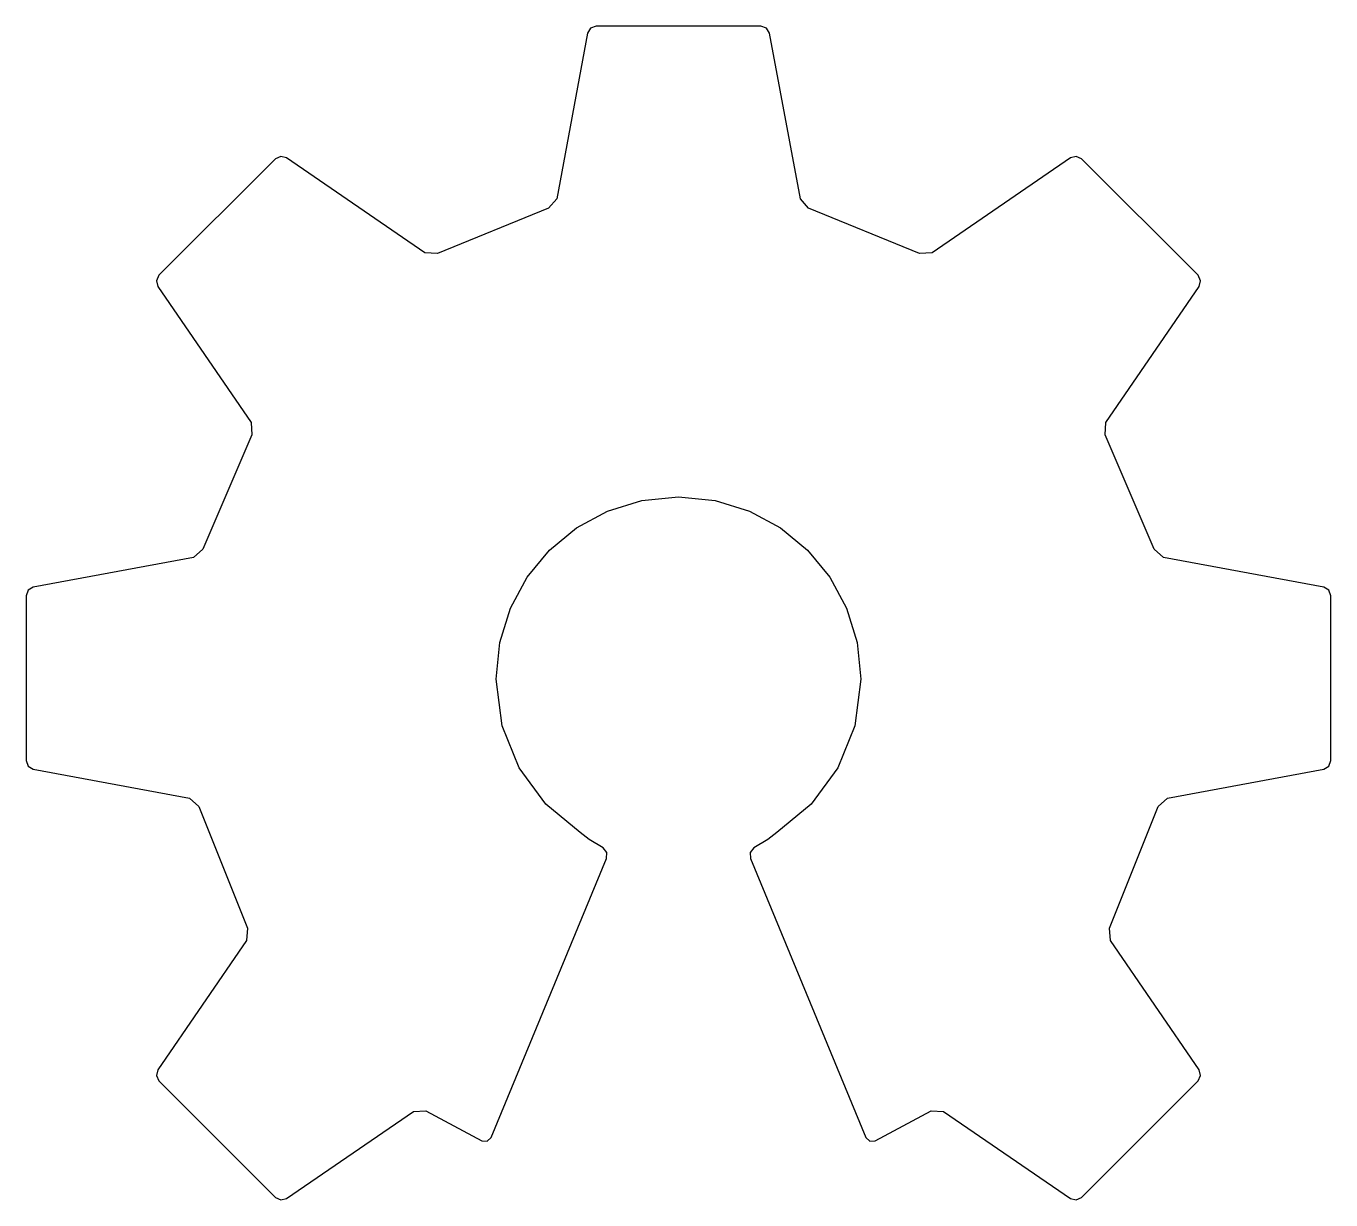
# Model space of a CAD drawing. Extents: x 6 to 138, y 12 to 132.
import ezdxf

# ---------------------------------------------------------------- set-up
doc = ezdxf.new("R2010")
doc.units = 0
doc.layers.get('0').update_dxf_attribs({"linetype": 'CONTINUOUS'})

msp = doc.modelspace()

# ---------------------------------------------------------------- linework, layer by layer
at = {"color": 7}
msp.add_lwpolyline([(137.680888, 74.74098), (121.365776, 77.774943), (120.400104, 78.605635), (115.39908, 90.273044), (115.47844, 91.534466), (124.984296, 105.389265), (125.124981, 105.970477), (124.880088, 106.516704), (113.00724, 118.389553), (112.461509, 118.635188), (111.880792, 118.493762), (97.78284, 108.819221), (96.515464, 108.727914), (85.205344, 113.357759), (84.371672, 114.31251), (81.23052, 131.187378), (80.919632, 131.698373), (80.360128, 131.910884), (63.567641, 131.910884), (63.009007, 131.698373), (62.698242, 131.187378), (59.558086, 114.31251), (58.724416, 113.357759), (47.413302, 108.727914), (46.145926, 108.819221), (32.048965, 118.493762), (31.467008, 118.635188), (30.921526, 118.389553), (19.047685, 106.516704), (18.802422, 105.970477), (18.943476, 105.389265), (28.45029, 91.534466), (28.528698, 90.273044), (23.526678, 78.605635), (22.561011, 77.774943), (6.246882, 74.74098), (5.735515, 74.428851), (5.523376, 73.869597), (5.524368, 57.078096), (5.736879, 56.517724), (6.247874, 56.206712), (22.162037, 53.2452), (23.106863, 52.408552), (28.075138, 39.997784), (27.980854, 38.730408), (18.941491, 25.557432), (18.800809, 24.975723), (19.0457, 24.429), (30.920533, 12.556152), (31.466016, 12.312003), (32.047972, 12.451944), (44.98772, 21.333504), (46.2283, 21.376144), (51.934969, 18.32928), (52.48132, 18.292427), (52.872847, 18.674656), (64.639502, 47.105784), (64.654761, 47.698286), (64.294124, 48.168712), (62.865969, 49.043072), (61.962826, 49.734824), (58.450325, 52.646463), (55.745907, 56.328504), (54.007466, 60.624262), (53.392898, 65.377049), (53.770207, 69.119608), (54.852332, 72.605413), (56.564572, 75.759798), (58.832222, 78.508094), (61.580582, 80.775634), (64.734949, 82.487751), (68.220621, 83.569777), (71.962894, 83.947046), (75.705125, 83.569777), (79.190684, 82.487751), (82.344891, 80.775634), (85.093069, 78.508094), (87.360537, 75.759798), (89.072617, 72.605413), (90.15463, 69.119608), (90.531896, 65.377049), (89.917468, 60.624262), (88.179262, 56.328504), (85.474891, 52.646463), (81.961968, 49.734824), (81.060808, 49.043072), (79.632658, 48.168712), (79.273139, 47.698286), (79.287282, 47.105784), (91.052944, 18.673664), (91.4441, 18.291816), (91.990824, 18.328288), (97.697488, 21.375152), (98.938072, 21.332512), (111.878808, 12.450952), (112.460269, 12.311011), (113.005256, 12.55516), (124.880088, 24.428008), (125.125725, 24.974731), (124.984296, 25.55644), (115.943944, 38.729416), (115.850648, 39.996792), (120.818928, 52.40756), (121.76276, 53.244208), (137.67692, 56.20572), (138.187545, 56.516744), (138.400432, 57.077104), (138.402032, 73.868604), (138.19044, 74.428726), (137.680504, 74.74098)], dxfattribs=at)

doc.saveas('drawing.dxf')
